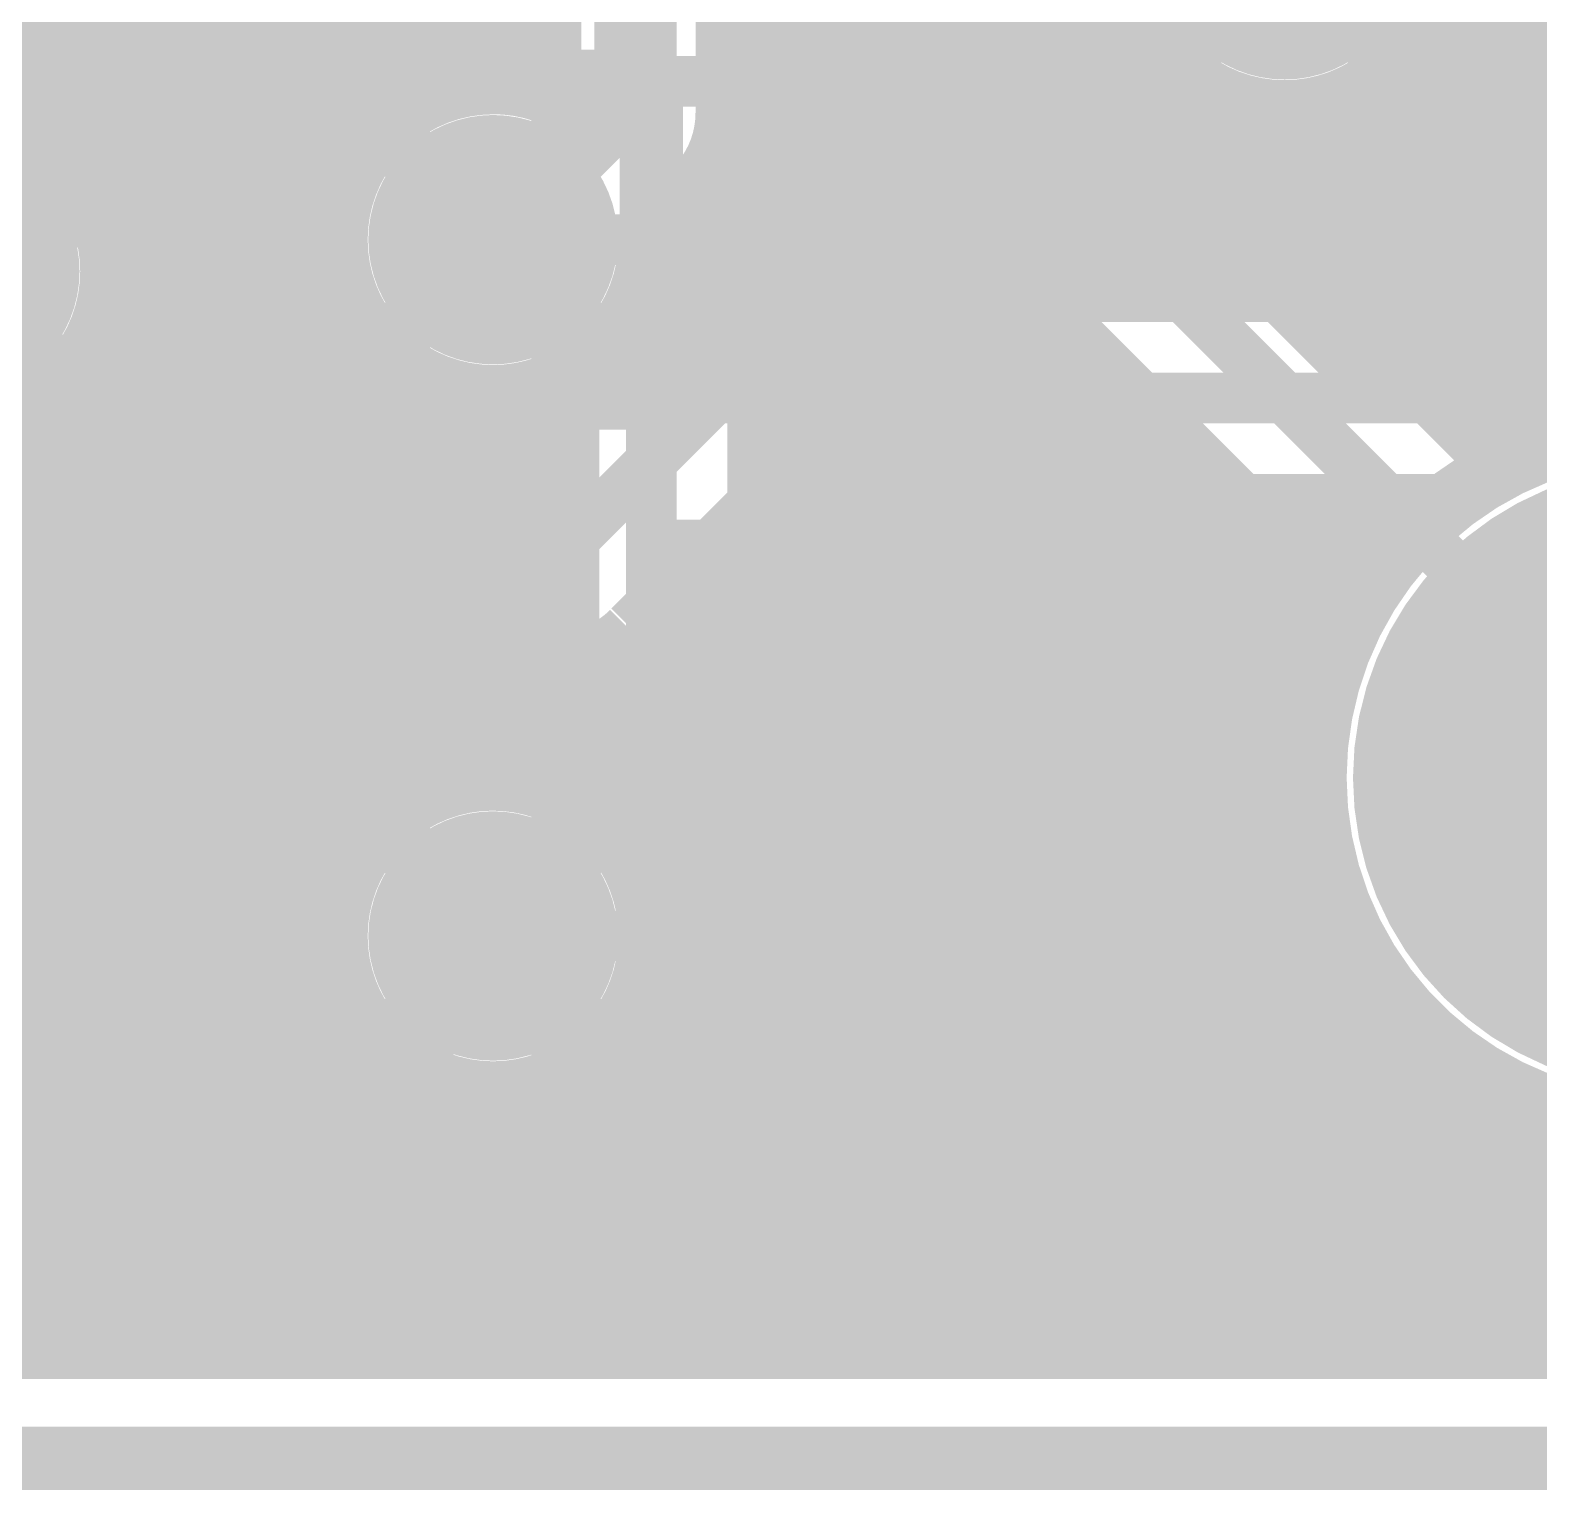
# Model space of a CAD drawing. Extents: x -4 to 136, y -50 to 40.
# Drawn here: x 60.75 to 66.81, y -4.13 to 1.73 of the extents above; entities that cross this region are included whole.
import ezdxf

# ---------------------------------------------------------------- set-up
doc = ezdxf.new("R2010")
doc.units = 0
doc.header["$MEASUREMENT"] = 0
doc.layers.get('0').update_dxf_attribs({"linetype": 'CONTINUOUS'})
for name, color, linetype in [('25-335-0_BOT', 7, 'CONTINUOUS'), ('25-335-0_DRD', 7, 'CONTINUOUS'), ('25-335-0_GND', 6, 'CONTINUOUS'), ('25-335-0_IN1', 4, 'CONTINUOUS'), ('25-335-0_SMB', 3, 'CONTINUOUS'), ('25-335-0_SMT', 5, 'CONTINUOUS'), ('25-335-0_SPT', 10, 'CONTINUOUS'), ('25-335-0_SST', 9, 'CONTINUOUS'), ('25-335-0_TOP', 12, 'CONTINUOUS'), ('THRUHOLE_TAP', 15, 'CONTINUOUS')]:
    doc.layers.add(name, color=color, linetype=linetype)

# ---------------------------------------------------------------- blocks, each defined once
blk = doc.blocks.new('ROUND_19')
at = {"const_width": 1.09982}
blk.add_lwpolyline([(-0.54991, 0, 1), (0.54991, 0, 1)], format="xyb", close=True, dxfattribs=at)
blk = doc.blocks.new('ROUND_40')
at = {"const_width": 0.29972}
blk.add_lwpolyline([(-0.14986, 0, 1), (0.14986, 0, 1)], format="xyb", close=True, dxfattribs=at)
blk = doc.blocks.new('ROUND_54')
at = {"const_width": 1.24968}
blk.add_lwpolyline([(-0.62484, 0, 1), (0.62484, 0, 1)], format="xyb", close=True, dxfattribs=at)
blk = doc.blocks.new('ROUND_60')
at = {"const_width": 0.50038}
blk.add_lwpolyline([(-0.25019, 0, 1), (0.25019, 0, 1)], format="xyb", close=True, dxfattribs=at)
blk = doc.blocks.new('RECTANGLE_30')
blk.add_solid([(0.84963, 0.40005), (0.84963, -0.40005), (-0.84963, 0.40005), (-0.84963, -0.40005)])
blk = doc.blocks.new('ROUND_23')
at = {"const_width": 0.10033}
blk.add_lwpolyline([(-0.050164, 0, 1), (0.050164, 0, 1)], format="xyb", close=True, dxfattribs=at)

msp = doc.modelspace()

# ---------------------------------------------------------------- linework, layer by layer
at = {"layer": '25-335-0_BOT'}
for points, const_width in [([(65.151, 33.401), (65.151, 0.6858)], 0.254), ([(64.9224, 17.8054), (64.9224, 0.6858)], 0.254), ([(61.722, 9.3599), (61.722, 0.0508)], 0.254), ([(61.4934, 9.19226), (61.4934, 0.0508)], 0.254), ([(61.2648, 9.09828), (61.2648, 0.0508)], 0.254), ([(61.0362, 9.05764), (61.0362, 0.99822)], 0.254), ([(60.8838, 6.731), (60.8838, 1.2192)], 0.254), ([(62.611, 0.889), (63.119, 1.397), (63.119, 5.969)], 0.2032), ([(64.6938, 5.6769), (64.6938, 0.6858)], 0.254), ([(63.5508, 5.50926), (63.5508, 1.397)], 0.254), ([(63.7794, 5.4483), (63.7794, 0.6858)], 0.254), ([(64.4652, 5.43306), (64.4652, 0.6858)], 0.254), ([(64.008, 5.35178), (64.008, 0.6858)], 0.254), ([(64.2366, 5.3467), (64.2366, 0.6858)], 0.254), ([(61.9506, 2.83972), (61.9506, 0.0508)], 0.254), ([(66.5226, 2.71526), (66.5226, 0.6858)], 0.254), ([(62.1792, 2.62382), (62.1792, 1.3462)], 0.254), ([(62.4078, 2.55016), (62.4078, 1.4859)], 0.254), ([(62.6364, 2.56286), (62.6364, 1.524)], 0.254), ([(62.6872, 2.5781), (62.6872, 1.5748)], 0.254), ([(66.7512, 2.48666), (66.7512, 0.6858)], 0.254), ([(62.6872, 1.7018), (60.8838, 1.7018)], 0.254), ([(65.25006, 1.7018), (63.5508, 1.7018)], 0.254), ([(67.53606, 1.7018), (66.32194, 1.7018)], 0.254), ([(66.294, 1.65862), (66.294, 0.6858)], 0.254), ([(62.6872, 1.5748), (62.62878, 1.51892)], 0.254), ([(65.3796, 1.5494), (65.3796, 0.6858)], 0.254), ([(62.37478, 1.4732), (60.8838, 1.4732)], 0.254), ([(65.4939, 1.4732), (63.5508, 1.4732)], 0.254), ([(66.0654, 1.46812), (66.0654, 0.6858)], 0.254), ([(67.76466, 1.4732), (66.07556, 1.4732)], 0.254), ([(63.5508, 1.397), (63.5508, 0.6858)], 0.254), ([(65.6082, 1.42748), (65.6082, 0.6858)], 0.254), ([(65.8368, 1.40462), (65.8368, 0.6858)], 0.254), ([(62.0903, 1.2446), (60.8838, 1.2446)], 0.254), ([(67.99326, 1.2446), (63.52286, 1.2446)], 0.254), ([(51.562, 1.143), (52.578, 1.143), (54.102, -0.381), (62.865, -0.381), (63.5, 0.254), (68.707, 0.254), (68.961, 0)], 0.2032), ([(63.4238, 1.0922), (63.24092, 0.90678)], 0.254), ([(61.99378, 1.016), (61.02858, 1.016)], 0.254), ([(63.3222, 0.98806), (63.3222, 0.6477)], 0.254), ([(68.22186, 1.016), (63.3476, 1.016)], 0.254), ([(61.9887, 0.7874), (61.08192, 0.7874)], 0.254), ([(68.45046, 0.7874), (63.2333, 0.7874)], 0.254), ([(68.55206, 0.6858), (63.5, 0.6858)], 0.254), ([(62.07506, 0.5588), (61.0489, 0.5588)], 0.254), ([(63.1952, 0.5588), (62.68466, 0.0508)], 0.254), ([(63.19266, 0.5588), (63.14694, 0.5588)], 0.254), ([(61.0362, 0.52578), (61.0362, 0.0508)], 0.254), ([(63.0936, 0.4826), (63.0936, 0.4572)], 0.254), ([(62.1792, 0.42926), (62.1792, 0.0508)], 0.254), ([(62.3189, 0.3302), (60.9092, 0.3302)], 0.254), ([(62.865, 0.31242), (62.865, 0.2286)], 0.254), ([(62.96406, 0.3302), (62.90056, 0.3302)], 0.254), ([(60.8076, 0.2413), (60.8076, 0.0508)], 0.254), ([(62.4078, 0.2921), (62.4078, 0.0508)], 0.254), ([(62.6364, 0.25908), (62.6364, 0.0508)], 0.254), ([(62.73546, 0.1016), (54.229, 0.1016)], 0.254), ([(62.68466, 0.0508), (54.2798, 0.0508)], 0.254), ([(63.6778, -0.1778), (63.17488, -0.68072)], 0.254), ([(66.38544, -0.1778), (63.6778, -0.1778)], 0.254), ([(63.7794, -0.1778), (63.7794, -2.4003)], 0.254), ([(64.008, -0.1778), (64.008, -2.4003)], 0.254), ([(64.2366, -0.1778), (64.2366, -2.4003)], 0.254), ([(64.4652, -0.1778), (64.4652, -2.4003)], 0.254), ([(64.6938, -0.1778), (64.6938, -2.4003)], 0.254), ([(64.9224, -0.1778), (64.9224, -2.4003)], 0.254), ([(65.151, -0.1778), (65.151, -2.4003)], 0.254), ([(65.3796, -0.1778), (65.3796, -2.4003)], 0.254), ([(65.6082, -0.1778), (65.6082, -2.4003)], 0.254), ([(65.8368, -0.1778), (65.8368, -2.4003)], 0.254), ([(66.0654, -0.1778), (66.0654, -0.56642)], 0.254), ([(66.294, -0.1778), (66.294, -0.26416)], 0.254), ([(63.5508, -0.3048), (63.5508, -2.4003)], 0.254), ([(66.21018, -0.3556), (63.5, -0.3556)], 0.254), ([(63.3222, -0.5334), (63.3222, -2.4003)], 0.254), ([(66.05524, -0.5842), (63.2714, -0.5842)], 0.254), ([(63.0936, -0.74676), (63.0936, -1.4986)], 0.254), ([(65.95364, -0.8128), (58.0898, -0.8128)], 0.254), ([(62.865, -0.8128), (58.0898, -0.8128)], 0.254), ([(60.8076, -0.8128), (60.8076, -2.4003)], 0.254), ([(61.0362, -0.8128), (61.0362, -2.4003)], 0.254), ([(61.2648, -0.8128), (61.2648, -2.4003)], 0.254), ([(61.4934, -0.8128), (61.4934, -2.4003)], 0.254), ([(61.722, -0.8128), (61.722, -2.4003)], 0.254), ([(61.9506, -0.8128), (61.9506, -2.4003)], 0.254), ([(62.1792, -0.8128), (62.1792, -1.44526)], 0.254), ([(62.4078, -0.8128), (62.4078, -1.3081)], 0.254), ([(62.6364, -0.8128), (62.6364, -1.27508)], 0.254), ([(62.865, -0.8128), (62.865, -1.32842)], 0.254), ([(65.89776, -1.0414), (58.24474, -1.0414)], 0.254), ([(65.87998, -1.27), (58.28792, -1.27)], 0.254), ([(62.1284, -1.4986), (58.24474, -1.4986)], 0.254), ([(65.89776, -1.4986), (63.09106, -1.4986)], 0.254), ([(62.00648, -1.7272), (58.0898, -1.7272)], 0.254), ([(65.95364, -1.7272), (63.21552, -1.7272)], 0.254), ([(61.98362, -1.9558), (47.46752, -1.9558)], 0.254), ([(66.05524, -1.9558), (63.23838, -1.9558)], 0.254), ([(66.0654, -1.97358), (66.0654, -2.4003)], 0.254), ([(62.04712, -2.1844), (47.34306, -2.1844)], 0.254), ([(66.21018, -2.1844), (63.17488, -2.1844)], 0.254), ([(66.294, -2.27584), (66.294, -2.4003)], 0.254), ([(62.1792, -2.3622), (62.1792, -2.4003)], 0.254), ([(63.0936, -2.30886), (63.0936, -2.4003)], 0.254), ([(62.22238, -2.4003), (53.82006, -2.4003)], 0.254), ([(62.23762, -2.413), (53.83784, -2.413)], 0.254), ([(66.45148, -2.413), (62.98184, -2.413)], 0.254), ([(66.4337, -2.4003), (62.99962, -2.4003)], 0.254), ([(95.25, -3.302), (70.739, -3.302), (69.977, -2.54), (68.707, -2.54), (68.326, -2.921), (53.467, -2.921)], 0.381), ([(68.326, -3.4417), (53.82006, -3.4417)], 0.254), ([(60.8076, -3.4417), (60.8076, -3.556)], 0.254), ([(61.0362, -3.4417), (61.0362, -3.556)], 0.254), ([(61.2648, -3.4417), (61.2648, -3.556)], 0.254), ([(61.4934, -3.4417), (61.4934, -3.556)], 0.254), ([(61.722, -3.4417), (61.722, -3.556)], 0.254), ([(61.9506, -3.4417), (61.9506, -3.556)], 0.254), ([(62.1792, -3.4417), (62.1792, -3.556)], 0.254), ([(62.4078, -3.4417), (62.4078, -3.556)], 0.254), ([(62.6364, -3.4417), (62.6364, -3.556)], 0.254), ([(62.865, -3.4417), (62.865, -3.556)], 0.254), ([(63.0936, -3.4417), (63.0936, -3.556)], 0.254), ([(63.3222, -3.4417), (63.3222, -3.556)], 0.254), ([(63.5508, -3.4417), (63.5508, -3.556)], 0.254), ([(63.7794, -3.4417), (63.7794, -3.556)], 0.254), ([(64.008, -3.4417), (64.008, -3.556)], 0.254), ([(64.2366, -3.4417), (64.2366, -3.556)], 0.254), ([(64.4652, -3.4417), (64.4652, -3.556)], 0.254), ([(64.6938, -3.4417), (64.6938, -3.556)], 0.254), ([(64.9224, -3.4417), (64.9224, -3.556)], 0.254), ([(65.151, -3.4417), (65.151, -3.556)], 0.254), ([(65.3796, -3.4417), (65.3796, -3.556)], 0.254), ([(65.6082, -3.4417), (65.6082, -3.556)], 0.254), ([(65.8368, -3.4417), (65.8368, -3.556)], 0.254), ([(66.0654, -3.4417), (66.0654, -3.556)], 0.254), ([(66.294, -3.4417), (66.294, -3.556)], 0.254), ([(66.5226, -3.4417), (66.5226, -3.556)], 0.254), ([(66.7512, -3.4417), (66.7512, -3.556)], 0.254), ([(68.38442, -3.556), (15.86738, -3.556)], 0.254)]:
    msp.add_lwpolyline(points, dxfattribs=dict(at, const_width=const_width))
at = {"layer": '25-335-0_BOT', "const_width": 0.254}
for points in [[(65.15608, 2.032, 0.4142136), (65.786, 1.40208)], [(65.786, 1.40208, 0.4142136), (66.41592, 2.032)], [(62.611, 1.51892, 0.4142136), (61.98108, 0.889)], [(63.4238, 1.0922, 0.1989124), (63.55005, 1.397)], [(63.4238, 1.0922, 0.1989124), (63.55005, 1.397)], [(61.08192, 0.762, 0.2063464), (60.88452, 1.21996)], [(61.98108, 0.889, 0.4142136), (62.611, 0.25908)], [(62.611, 0.25908, 0.4142136), (63.24092, 0.889)], [(60.452, 0.13208, 0.4142136), (61.08192, 0.762)], [(63.5, 0.6858, 0.1989132), (63.19467, 0.55933)], [(63.5, 0.6858, 0.1989132), (63.19467, 0.55933)], [(66.38544, -0.1778, 0.2205583), (65.87902, -1.27)], [(62.865, -0.8128, 0.1989124), (63.17033, -0.68633)], [(62.611, -1.27508, 0.4142136), (61.98108, -1.905)], [(63.24092, -1.905, 0.4142136), (62.611, -1.27508)], [(65.87998, -1.27, 0.2318529), (66.43381, -2.40016)], [(61.98108, -1.905, 0.2303238), (62.22216, -2.40058)], [(62.99962, -2.4003, 0.2303247), (63.24056, -1.905)]]:
    msp.add_lwpolyline(points, format="xyb", dxfattribs=at)
at = {"layer": '25-335-0_DRD', "const_width": 0.254}
for points in [[(-4.0005, 34.00044), (-4.0005, -4.0005), (135.99922, -4.0005), (135.99922, 34.00044), (-4.0005, 34.00044)], [(65.151, 2.667), (65.151, 1.397)], [(66.421, 2.667), (65.151, 1.397)], [(66.421, 1.397), (65.151, 2.667)], [(66.421, 1.397), (66.421, 2.667)], [(61.976, 1.524), (61.976, 0.254)], [(63.246, 1.524), (61.976, 1.524)], [(63.246, 1.524), (61.976, 0.254)], [(63.246, 0.254), (61.976, 1.524)], [(63.246, 0.254), (63.246, 1.524)], [(61.087, 1.397), (59.817, 1.397)], [(61.087, 1.397), (59.817, 0.127)], [(61.087, 0.127), (59.817, 1.397)], [(61.087, 0.127), (61.087, 1.397)], [(65.151, 1.397), (66.421, 1.397)], [(61.976, 0.254), (63.246, 0.254)], [(59.817, 0.127), (61.087, 0.127)], [(61.976, -1.27), (61.976, -2.54)], [(63.246, -1.27), (61.976, -1.27)], [(63.246, -1.27), (61.976, -2.54)], [(63.246, -2.54), (61.976, -1.27)], [(63.246, -2.54), (63.246, -1.27)], [(67.945, -1.27), (66.675, -1.27)], [(61.976, -2.54), (63.246, -2.54)]]:
    msp.add_lwpolyline(points, dxfattribs=at)
at = {"layer": '25-335-0_GND', "const_width": 0.254}
msp.add_lwpolyline([(-4.0005, 34.00044), (-4.0005, -4.0005), (135.99922, -4.0005), (135.99922, 34.00044), (-4.0005, 34.00044)], dxfattribs=at)
at = {"layer": '25-335-0_IN1'}
for points, const_width in [([(64.9224, 10.1092), (64.9224, 1.7272)], 0.254), ([(65.151, 10.1092), (65.151, 1.4986)], 0.254), ([(61.4934, 9.19226), (61.4934, -3.556)], 0.254), ([(61.2648, 8.07466), (61.2648, -3.556)], 0.254), ([(61.0362, 7.84606), (61.0362, 0.99822)], 0.254), ([(61.722, 7.7978), (61.722, -3.556)], 0.254), ([(60.8076, 7.61746), (60.8076, 1.2827)], 0.254), ([(67.31, -1.27), (64.135, 1.905), (64.135, 5.969)], 0.2032), ([(62.484, 3.175), (63.246, 2.413), (63.246, -1.27), (62.611, -1.905)], 0.2032), ([(61.9506, 2.83972), (61.9506, -3.556)], 0.254), ([(62.1792, 2.62382), (62.1792, 1.3462)], 0.254), ([(62.4078, 2.55016), (62.4078, 1.4859)], 0.254), ([(62.6364, 2.41046), (62.6364, 1.51892)], 0.254), ([(63.6778, 2.413), (63.6778, -1.27)], 0.254), ([(62.8142, 2.23266), (62.8142, 1.4859)], 0.254), ([(64.5668, 2.0828), (66.6496, 0)], 0.254), ([(62.8142, 1.7018), (56.1848, 1.7018)], 0.254), ([(63.754, 1.7018), (63.6778, 1.7018)], 0.254), ([(65.25006, 1.7018), (64.9478, 1.7018)], 0.254), ([(63.7794, 1.65862), (63.7794, -3.556)], 0.254), ([(63.8302, 1.6002), (66.04, -0.6096)], 0.254), ([(68.01866, 1.6002), (66.2432, 1.6002)], 0.254), ([(66.294, 1.6002), (66.294, 0.3556)], 0.254), ([(66.5226, 1.6002), (66.5226, 0.127)], 0.254), ([(66.7512, 1.6002), (66.7512, 0.04572)], 0.254), ([(65.3796, 1.5494), (65.3796, 1.27)], 0.254), ([(62.37478, 1.4732), (55.1688, 1.4732)], 0.254), ([(63.95466, 1.4732), (63.6778, 1.4732)], 0.254), ([(65.4939, 1.4732), (65.1764, 1.4732)], 0.254), ([(66.0654, 1.46812), (66.0654, 0.5842)], 0.254), ([(68.14566, 1.4732), (66.07556, 1.4732)], 0.254), ([(64.008, 1.41986), (64.008, -3.556)], 0.254), ([(65.6082, 1.42748), (65.6082, 1.0414)], 0.254), ([(65.8368, 1.40462), (65.8368, 0.8128)], 0.254), ([(62.0903, 1.2446), (60.85586, 1.2446)], 0.254), ([(64.18326, 1.2446), (63.6778, 1.2446)], 0.254), ([(68.37426, 1.2446), (65.405, 1.2446)], 0.254), ([(64.2366, 1.19126), (64.2366, -3.556)], 0.254), ([(61.99378, 1.016), (61.02858, 1.016)], 0.254), ([(64.41186, 1.016), (63.6778, 1.016)], 0.254), ([(64.4652, 0.96266), (64.4652, -3.556)], 0.254), ([(68.60286, 1.016), (65.6336, 1.016)], 0.254), ([(61.9887, 0.7874), (61.08192, 0.7874)], 0.254), ([(64.64046, 0.7874), (63.6778, 0.7874)], 0.254), ([(68.83146, 0.7874), (65.8622, 0.7874)], 0.254), ([(64.6938, 0.73406), (64.6938, -3.556)], 0.254), ([(62.07506, 0.5588), (61.0489, 0.5588)], 0.254), ([(64.86906, 0.5588), (63.6778, 0.5588)], 0.254), ([(68.6689, 0.5588), (66.0908, 0.5588)], 0.254), ([(61.0362, 0.52578), (61.0362, -3.556)], 0.254), ([(64.9224, 0.50546), (64.9224, -3.556)], 0.254), ([(62.1792, 0.42926), (62.1792, -1.44526)], 0.254), ([(62.3189, 0.3302), (60.9092, 0.3302)], 0.254), ([(65.09766, 0.3302), (63.6778, 0.3302)], 0.254), ([(68.42506, 0.3302), (66.3194, 0.3302)], 0.254), ([(60.8076, 0.2413), (60.8076, -3.556)], 0.254), ([(62.4078, 0.2921), (62.4078, -1.3081)], 0.254), ([(62.6364, 0.25908), (62.6364, -1.26746)], 0.254), ([(62.8142, 0.2921), (62.8142, -1.08966)], 0.254), ([(65.151, 0.27686), (65.151, -3.556)], 0.254), ([(62.8142, 0.1016), (54.0512, 0.1016)], 0.254), ([(65.32626, 0.1016), (63.6778, 0.1016)], 0.254), ([(66.90614, 0.1016), (66.548, 0.1016)], 0.254), ([(65.3796, 0.04826), (65.3796, -3.556)], 0.254), ([(62.8142, -0.127), (53.8226, -0.127)], 0.254), ([(65.55486, -0.127), (63.6778, -0.127)], 0.254), ([(65.6082, -0.1778), (65.6082, -3.556)], 0.254), ([(62.8142, -0.3556), (53.594, -0.3556)], 0.254), ([(65.78346, -0.3556), (63.6778, -0.3556)], 0.254), ([(65.8368, -0.4064), (65.8368, -3.556)], 0.254), ([(62.8142, -0.5842), (53.3654, -0.5842)], 0.254), ([(66.01206, -0.5842), (63.6778, -0.5842)], 0.254), ([(62.8142, -0.8128), (58.0898, -0.8128)], 0.254), ([(65.95364, -0.8128), (63.6778, -0.8128)], 0.254), ([(62.8142, -1.0414), (58.24474, -1.0414)], 0.254), ([(62.8142, -1.08966), (62.62878, -1.27508)], 0.254), ([(65.89776, -1.0414), (63.6778, -1.0414)], 0.254), ([(62.63386, -1.27), (58.28792, -1.27)], 0.254), ([(65.87998, -1.27), (63.6778, -1.27)], 0.254), ([(62.1284, -1.4986), (58.24474, -1.4986)], 0.254), ([(65.89776, -1.4986), (63.61176, -1.4986)], 0.254), ([(63.5508, -1.5748), (63.24092, -1.88468)], 0.254), ([(63.5508, -1.5748), (63.5508, -3.556)], 0.254), ([(62.00648, -1.7272), (58.0898, -1.7272)], 0.254), ([(65.95364, -1.7272), (63.3984, -1.7272)], 0.254), ([(63.3222, -1.8034), (63.3222, -3.556)], 0.254), ([(63.24092, -1.905), (63.24059, -1.88469)], 0.254), ([(61.98362, -1.9558), (57.5818, -1.9558)], 0.254), ([(66.05524, -1.9558), (63.23838, -1.9558)], 0.254), ([(66.0654, -1.97358), (66.0654, -3.556)], 0.254), ([(62.04712, -2.1844), (57.3532, -2.1844)], 0.254), ([(66.21018, -2.1844), (63.17488, -2.1844)], 0.254), ([(66.294, -2.27584), (66.294, -3.556)], 0.254), ([(62.1792, -2.3622), (62.1792, -3.556)], 0.254), ([(63.0936, -2.30886), (63.0936, -3.556)], 0.254), ([(62.23762, -2.413), (53.83784, -2.413)], 0.254), ([(66.45148, -2.413), (62.98184, -2.413)], 0.254), ([(62.865, -2.48158), (62.865, -3.556)], 0.254), ([(66.5226, -2.4638), (66.5226, -3.556)], 0.254), ([(62.4078, -2.5019), (62.4078, -3.556)], 0.254), ([(62.6364, -2.53492), (62.6364, -3.556)], 0.254), ([(66.7512, -2.58572), (66.7512, -3.556)], 0.254), ([(66.90614, -2.6416), (54.03088, -2.6416)], 0.254), ([(68.50126, -2.8702), (54.09438, -2.8702)], 0.254), ([(68.3641, -3.0988), (54.07152, -3.0988)], 0.254), ([(68.33108, -3.3274), (53.94706, -3.3274)], 0.254), ([(68.38442, -3.556), (15.86738, -3.556)], 0.254)]:
    msp.add_lwpolyline(points, dxfattribs=dict(at, const_width=const_width))
at = {"layer": '25-335-0_IN1', "const_width": 0.254}
for points in [[(65.15608, 2.032, 0.4142136), (65.786, 1.40208)], [(63.7032, 1.905, 0.1989124), (63.82967, 1.59967)], [(63.7032, 1.905, 0.1989124), (63.82967, 1.59967)], [(65.786, 1.40208, 0.2063458), (66.24396, 1.59948)], [(62.611, 1.51892, 0.4142136), (61.98108, 0.889)], [(62.8142, 1.4859, 0.0822145), (62.611, 1.51954)], [(61.08192, 0.762, 0.4142136), (60.452, 1.39192)], [(61.98108, 0.889, 0.4142136), (62.611, 0.25908)], [(60.452, 0.13208, 0.4142136), (61.08192, 0.762)], [(62.611, 0.25908, 0.082214), (62.814, 0.29268)], [(67.31, 0.16002, 0.1204573), (66.65026, -0.00126)], [(66.04, -0.6096, 0.1204574), (65.87856, -1.27)], [(62.611, -1.27508, 0.4142136), (61.98108, -1.905)], [(63.5508, -1.5748, 0.1989124), (63.67705, -1.27)], [(65.87998, -1.27, 0.4142136), (67.31, -2.70002)], [(61.98108, -1.905, 0.4142136), (62.611, -2.53492)], [(62.611, -2.53492, 0.4142136), (63.24092, -1.905)]]:
    msp.add_lwpolyline(points, format="xyb", dxfattribs=at)
at = {"layer": '25-335-0_SST'}
for points, const_width in [([(66.548, 0.889), (70.612, 0.889), (70.612, 5.461), (68.834, 5.461), (68.58, 5.207), (68.326, 5.461), (66.548, 5.461), (66.548, 0.889)], 0.1524), ([(62.865, -2.286), (62.865, -2.794), (62.484, -3.175), (56.515, -3.175), (56.515, 1.905), (62.865, 1.905), (62.865, -2.286)], 0.20066), ([(62.1665, -2.26314), (62.1665, -2.81686)], 0.20066), ([(62.24778, -2.29616), (61.95822, -2.29616)], 0.20066), ([(61.98616, -2.28092), (61.98616, -2.79908)], 0.20066), ([(62.34684, -2.39522), (62.34684, -2.68478)], 0.20066), ([(62.37986, -2.4765), (61.82614, -2.4765)], 0.20066), ([(62.36208, -2.6543), (61.84392, -2.6543)], 0.20066)]:
    msp.add_lwpolyline(points, dxfattribs=dict(at, const_width=const_width))
for points, const_width in [([(67.31, 0.13208, 0.4142136), (65.90792, -1.27)], 0.254), ([(65.90792, -1.27, 0.4142136), (67.31, -2.67208)], 0.254), ([(62.103, -2.25552, 0.4142136), (61.81852, -2.54)], 0.20066), ([(62.38748, -2.54, 0.4142136), (62.103, -2.25552)], 0.20066), ([(61.81852, -2.54, 0.4142136), (62.103, -2.82448)], 0.20066), ([(62.103, -2.82448, 0.4142136), (62.38748, -2.54)], 0.20066)]:
    msp.add_lwpolyline(points, format="xyb", dxfattribs=dict(at, const_width=const_width))
at = {"layer": '25-335-0_TOP'}
for points, const_width in [([(49.53, 3.81), (51.689, 3.81), (52.324, 3.175), (54.102, 3.175), (54.356, 2.921), (57.277, 2.921), (57.912, 2.286), (59.055, 2.286), (59.309, 2.54), (65.151, 2.54), (65.405, 2.794), (66.167, 2.794), (66.675, 2.286), (66.675, 1.27), (66.929, 1.016), (75.057, 1.016), (75.438, 1.397), (75.438, 3.175), (77.724, 5.461), (90.17, 5.461), (90.805, 6.096), (94.869, 6.096), (95.123, 5.842), (99.822, 5.842)], 0.2032), ([(60.93206, 1.6002), (60.2488, 1.6002)], 0.254), ([(60.93206, 1.6002), (60.6806, 1.34874)], 0.254), ([(60.8076, 1.6002), (60.8076, 1.4732)], 0.254), ([(60.80506, 1.4732), (60.1218, 1.4732)], 0.254), ([(60.452, 0.762), (60.706, 0.762), (61.468, 1.524), (64.897, 1.524), (66.167, 0.254), (67.818, 0.254), (68.961, -0.889), (75.438, -0.889), (75.692, -0.635), (93.853, -0.635), (94.488, -1.27), (99.441, -1.27), (99.949, -1.778)], 0.2032), ([(61.6458, 1.0922), (61.01588, 0.46228)], 0.254), ([(62.0141, 1.0922), (61.6458, 1.0922)], 0.254), ([(61.722, 1.0922), (61.722, -2.4892)], 0.254), ([(61.9506, 1.0922), (61.9506, -2.4892)], 0.254), ([(61.99378, 1.016), (61.5696, 1.016)], 0.254), ([(61.4934, 0.93726), (61.4934, -2.4892)], 0.254), ([(64.08928, 0.635), (63.83528, 0.889), (62.611, 0.889)], 0.2032), ([(61.9887, 0.7874), (61.341, 0.7874)], 0.254), ([(61.2648, 0.70866), (61.2648, -2.4892)], 0.254), ([(62.07506, 0.5588), (61.1124, 0.5588)], 0.254), ([(61.0362, 0.48006), (61.0362, -2.4892)], 0.254), ([(62.1792, 0.42926), (62.1792, -1.44526)], 0.254), ([(62.3189, 0.3302), (60.9092, 0.3302)], 0.254), ([(62.865, 0.31242), (62.865, -1.32842)], 0.254), ([(62.91072, 0.33528), (62.91072, 0.09398)], 0.254), ([(60.8076, 0.2413), (60.8076, -2.4892)], 0.254), ([(62.4078, 0.2921), (62.4078, -1.3081)], 0.254), ([(62.6364, 0.25908), (62.6364, -1.27508)], 0.254), ([(62.91072, 0.1016), (56.46928, 0.1016)], 0.254), ([(62.91072, 0.09398), (62.91072, -0.09398)], 0.254), ([(62.91072, -0.127), (56.46928, -0.127)], 0.254), ([(62.91072, -0.09398), (62.91072, -1.17602)], 0.254), ([(62.91072, -0.3556), (57.3532, -0.3556)], 0.254), ([(62.91072, -0.5842), (57.5818, -0.5842)], 0.254), ([(62.91072, -0.8128), (58.0898, -0.8128)], 0.254), ([(62.91072, -1.0414), (58.24474, -1.0414)], 0.254), ([(62.91072, -1.17602), (62.91072, -1.35128)], 0.254), ([(62.91072, -1.27), (58.28792, -1.27)], 0.254), ([(62.1284, -1.4986), (58.24474, -1.4986)], 0.254), ([(62.00648, -1.7272), (58.0898, -1.7272)], 0.254), ([(29.591, -2.286), (29.591, -2.413), (52.197, -2.413), (52.324, -2.286), (53.975, -2.286), (54.61, -2.921), (68.453, -2.921), (68.707, -2.667), (87.757, -2.667), (88.011, -2.921), (88.646, -2.921), (89.662, -1.905)], 0.2032), ([(62.611, -1.905), (64.08928, -1.905)], 0.2032), ([(61.98362, -1.9558), (56.46928, -1.9558)], 0.254), ([(62.04712, -2.1844), (56.46928, -2.1844)], 0.254), ([(62.1792, -2.3622), (62.1792, -2.4892)], 0.254), ([(62.23762, -2.413), (56.46928, -2.413)], 0.254), ([(62.37478, -2.4892), (56.46928, -2.4892)], 0.254), ([(15.367, -3.175), (15.86992, -3.175), (16.12392, -3.429), (26.035, -3.429), (26.162, -3.556), (68.707, -3.556), (68.961, -3.302)], 0.2032)]:
    msp.add_lwpolyline(points, dxfattribs=dict(at, const_width=const_width))
at = {"layer": '25-335-0_TOP', "const_width": 0.254}
for points in [[(60.6806, 1.34874, 0.0931475), (60.452, 1.3917)], [(62.0141, 1.0922, 0.0822145), (61.98046, 0.889)], [(61.98108, 0.889, 0.4142136), (62.611, 0.25908)], [(60.452, 0.13208, 0.264188), (60.99302, 0.43942)], [(62.611, 0.25908, 0.1246712), (62.91086, 0.33503)], [(62.611, -1.27508, 0.4142136), (61.98108, -1.905)], [(62.91072, -1.35128, 0.1246718), (62.611, -1.27537)], [(61.98108, -1.905, 0.3056554), (62.37478, -2.4892)]]:
    msp.add_lwpolyline(points, format="xyb", dxfattribs=at)

# ---------------------------------------------------------------- block references
at = {"layer": '25-335-0_BOT'}
for name, p in [('ROUND_40', (62.611, 0.889)), ('ROUND_19', (67.31, -1.27)), ('ROUND_40', (62.611, -1.905))]:
    msp.add_blockref(name, p, dxfattribs=at)
at = {"layer": '25-335-0_GND'}
for name, p in [('ROUND_60', (65.786, 2.032)), ('ROUND_60', (62.611, 0.889)), ('ROUND_60', (60.452, 0.762)), ('ROUND_54', (67.31, -1.27)), ('ROUND_60', (62.611, -1.905))]:
    msp.add_blockref(name, p, dxfattribs=at)
at = {"layer": '25-335-0_IN1'}
for name, p in [('ROUND_40', (62.611, 0.889)), ('ROUND_19', (67.31, -1.27)), ('ROUND_40', (62.611, -1.905))]:
    msp.add_blockref(name, p, dxfattribs=at)
at = {"layer": '25-335-0_SMB'}
msp.add_blockref('ROUND_19', (67.31, -1.27), dxfattribs=at)
at = {"layer": '25-335-0_SMT'}
for name, p in [('RECTANGLE_30', (64.08928, 0.635)), ('ROUND_19', (67.31, -1.27)), ('RECTANGLE_30', (64.08928, -0.635)), ('RECTANGLE_30', (64.08928, -1.905))]:
    msp.add_blockref(name, p, dxfattribs=at)
at = {"layer": '25-335-0_SPT'}
for p in [(64.08928, 0.635), (64.08928, -0.635), (64.08928, -1.905)]:
    msp.add_blockref('RECTANGLE_30', p, dxfattribs=at)
at = {"layer": '25-335-0_TOP'}
for name, p in [('ROUND_40', (62.611, 0.889)), ('RECTANGLE_30', (64.08928, 0.635)), ('ROUND_19', (67.31, -1.27)), ('RECTANGLE_30', (64.08928, -0.635)), ('RECTANGLE_30', (64.08928, -1.905)), ('ROUND_40', (62.611, -1.905))]:
    msp.add_blockref(name, p, dxfattribs=at)
at = {"layer": 'THRUHOLE_TAP'}
for p in [(62.611, 0.889), (62.611, -1.905)]:
    msp.add_blockref('ROUND_23', p, dxfattribs=at)

doc.saveas('drawing.dxf')
